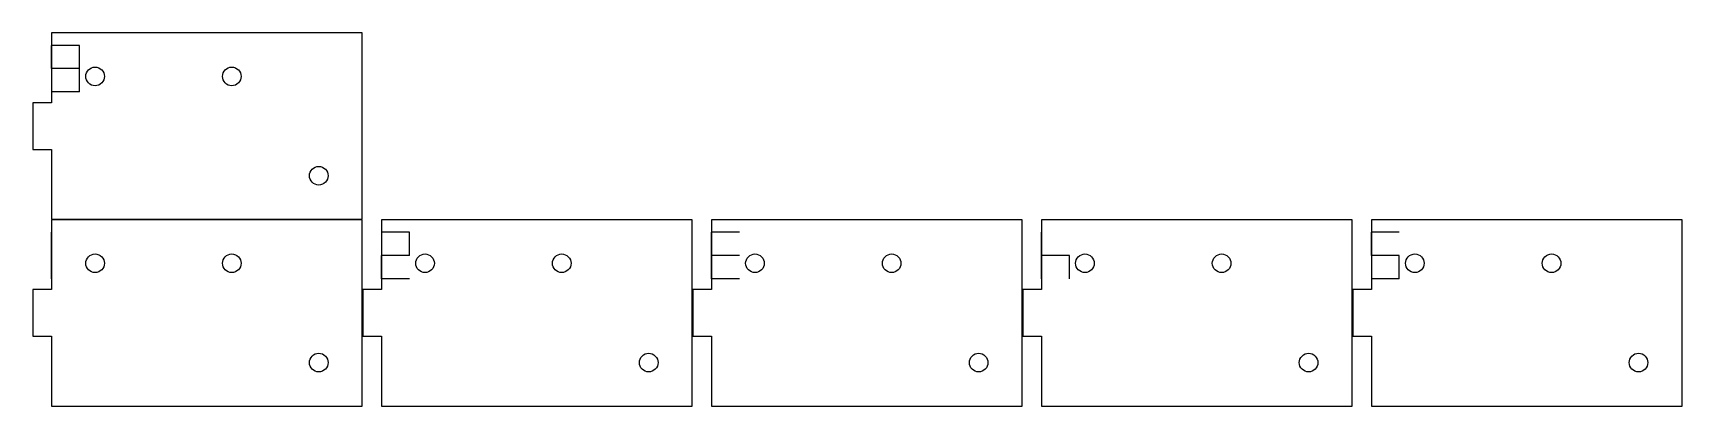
# Model space of a CAD drawing. Extents: x 0 to 531, y 0 to 120.
import ezdxf

# ---------------------------------------------------------------- set-up
doc = ezdxf.new("R2010")
doc.units = 0
doc.layers.add('CUT', color=1, linetype='Continuous')
doc.layers.add('ENGRAVE', color=5, linetype='Continuous')

msp = doc.modelspace()

# ---------------------------------------------------------------- linework, layer by layer
at = {"layer": 'CUT'}
for points in [[(6, 120.2), (6, 97.7), (0, 97.7), (0, 82.7), (6, 82.7), (6, 63.95), (6, 60.2), (99.75, 60.2), (106, 60.2), (106, 116.45), (106, 120.2), (12.25, 120.2)], [(19.41, 109.14), (20, 109.2), (20.59, 109.14), (21.15, 108.97), (21.67, 108.69), (22.12, 108.32), (22.49, 107.87), (22.77, 107.35), (22.94, 106.79), (23, 106.2), (22.94, 105.61), (22.77, 105.05), (22.49, 104.53), (22.12, 104.08), (21.67, 103.71), (21.15, 103.43), (20.59, 103.26), (20, 103.2), (19.41, 103.26), (18.85, 103.43), (18.33, 103.71), (17.88, 104.08), (17.51, 104.53), (17.23, 105.05), (17.06, 105.61), (17, 106.2), (17.06, 106.79), (17.23, 107.35), (17.51, 107.87), (17.88, 108.32), (18.33, 108.69), (18.85, 108.97)], [(63.41, 109.14), (64, 109.2), (64.59, 109.14), (65.15, 108.97), (65.67, 108.69), (66.12, 108.32), (66.49, 107.87), (66.77, 107.35), (66.94, 106.79), (67, 106.2), (66.94, 105.61), (66.77, 105.05), (66.49, 104.53), (66.12, 104.08), (65.67, 103.71), (65.15, 103.43), (64.59, 103.26), (64, 103.2), (63.41, 103.26), (62.85, 103.43), (62.33, 103.71), (61.88, 104.08), (61.51, 104.53), (61.23, 105.05), (61.06, 105.61), (61, 106.2), (61.06, 106.79), (61.23, 107.35), (61.51, 107.87), (61.88, 108.32), (62.33, 108.69), (62.85, 108.97)], [(91.41, 77.14), (92, 77.2), (92.59, 77.14), (93.15, 76.97), (93.67, 76.69), (94.12, 76.32), (94.49, 75.87), (94.77, 75.35), (94.94, 74.79), (95, 74.2), (94.94, 73.61), (94.77, 73.05), (94.49, 72.53), (94.12, 72.08), (93.67, 71.71), (93.15, 71.43), (92.59, 71.26), (92, 71.2), (91.41, 71.26), (90.85, 71.43), (90.33, 71.71), (89.88, 72.08), (89.51, 72.53), (89.23, 73.05), (89.06, 73.61), (89, 74.2), (89.06, 74.79), (89.23, 75.35), (89.51, 75.87), (89.88, 76.32), (90.33, 76.69), (90.85, 76.97)], [(6, 56.25), (6, 37.5), (0, 37.5), (0, 22.5), (6, 22.5), (6, 0), (12.25, 0), (106, 0), (106, 3.75), (106, 60), (99.75, 60), (6, 60)], [(112.2, 45.75), (112.2, 37.5), (106.2, 37.5), (106.2, 22.5), (112.2, 22.5), (112.2, 0), (135.95, 0), (212.2, 0), (212.2, 14.25), (212.2, 60), (188.45, 60), (112.2, 60)], [(218.4, 60), (218.4, 37.5), (212.4, 37.5), (212.4, 22.5), (218.4, 22.5), (218.4, 0), (259.65, 0), (318.4, 0), (318.4, 24.75), (318.4, 60), (277.15, 60)], [(324.6, 60), (324.6, 37.5), (318.6, 37.5), (318.6, 22.5), (324.6, 22.5), (324.6, 0), (383.35, 0), (424.6, 0), (424.6, 35.25), (424.6, 60), (365.85, 60)], [(430.8, 60), (430.8, 37.5), (424.8, 37.5), (424.8, 22.5), (430.8, 22.5), (430.8, 14.25), (430.8, 0), (507.05, 0), (530.8, 0), (530.8, 45.75), (530.8, 60), (454.55, 60)], [(19.41, 48.94), (20, 49), (20.59, 48.94), (21.15, 48.77), (21.67, 48.49), (22.12, 48.12), (22.49, 47.67), (22.77, 47.15), (22.94, 46.59), (23, 46), (22.94, 45.41), (22.77, 44.85), (22.49, 44.33), (22.12, 43.88), (21.67, 43.51), (21.15, 43.23), (20.59, 43.06), (20, 43), (19.41, 43.06), (18.85, 43.23), (18.33, 43.51), (17.88, 43.88), (17.51, 44.33), (17.23, 44.85), (17.06, 45.41), (17, 46), (17.06, 46.59), (17.23, 47.15), (17.51, 47.67), (17.88, 48.12), (18.33, 48.49), (18.85, 48.77)], [(63.41, 48.94), (64, 49), (64.59, 48.94), (65.15, 48.77), (65.67, 48.49), (66.12, 48.12), (66.49, 47.67), (66.77, 47.15), (66.94, 46.59), (67, 46), (66.94, 45.41), (66.77, 44.85), (66.49, 44.33), (66.12, 43.88), (65.67, 43.51), (65.15, 43.23), (64.59, 43.06), (64, 43), (63.41, 43.06), (62.85, 43.23), (62.33, 43.51), (61.88, 43.88), (61.51, 44.33), (61.23, 44.85), (61.06, 45.41), (61, 46), (61.06, 46.59), (61.23, 47.15), (61.51, 47.67), (61.88, 48.12), (62.33, 48.49), (62.85, 48.77)], [(125.61, 48.94), (126.2, 49), (126.79, 48.94), (127.35, 48.77), (127.87, 48.49), (128.32, 48.12), (128.69, 47.67), (128.97, 47.15), (129.14, 46.59), (129.2, 46), (129.14, 45.41), (128.97, 44.85), (128.69, 44.33), (128.32, 43.88), (127.87, 43.51), (127.35, 43.23), (126.79, 43.06), (126.2, 43), (125.61, 43.06), (125.05, 43.23), (124.53, 43.51), (124.08, 43.88), (123.71, 44.33), (123.43, 44.85), (123.26, 45.41), (123.2, 46), (123.26, 46.59), (123.43, 47.15), (123.71, 47.67), (124.08, 48.12), (124.53, 48.49), (125.05, 48.77)], [(169.61, 48.94), (170.2, 49), (170.79, 48.94), (171.35, 48.77), (171.87, 48.49), (172.32, 48.12), (172.69, 47.67), (172.97, 47.15), (173.14, 46.59), (173.2, 46), (173.14, 45.41), (172.97, 44.85), (172.69, 44.33), (172.32, 43.88), (171.87, 43.51), (171.35, 43.23), (170.79, 43.06), (170.2, 43), (169.61, 43.06), (169.05, 43.23), (168.53, 43.51), (168.08, 43.88), (167.71, 44.33), (167.43, 44.85), (167.26, 45.41), (167.2, 46), (167.26, 46.59), (167.43, 47.15), (167.71, 47.67), (168.08, 48.12), (168.53, 48.49), (169.05, 48.77)], [(231.81, 48.94), (232.4, 49), (232.99, 48.94), (233.55, 48.77), (234.07, 48.49), (234.52, 48.12), (234.89, 47.67), (235.17, 47.15), (235.34, 46.59), (235.4, 46), (235.34, 45.41), (235.17, 44.85), (234.89, 44.33), (234.52, 43.88), (234.07, 43.51), (233.55, 43.23), (232.99, 43.06), (232.4, 43), (231.81, 43.06), (231.25, 43.23), (230.73, 43.51), (230.28, 43.88), (229.91, 44.33), (229.63, 44.85), (229.46, 45.41), (229.4, 46), (229.46, 46.59), (229.63, 47.15), (229.91, 47.67), (230.28, 48.12), (230.73, 48.49), (231.25, 48.77)], [(275.81, 48.94), (276.4, 49), (276.99, 48.94), (277.55, 48.77), (278.07, 48.49), (278.52, 48.12), (278.89, 47.67), (279.17, 47.15), (279.34, 46.59), (279.4, 46), (279.34, 45.41), (279.17, 44.85), (278.89, 44.33), (278.52, 43.88), (278.07, 43.51), (277.55, 43.23), (276.99, 43.06), (276.4, 43), (275.81, 43.06), (275.25, 43.23), (274.73, 43.51), (274.28, 43.88), (273.91, 44.33), (273.63, 44.85), (273.46, 45.41), (273.4, 46), (273.46, 46.59), (273.63, 47.15), (273.91, 47.67), (274.28, 48.12), (274.73, 48.49), (275.25, 48.77)], [(338.01, 48.94), (338.6, 49), (339.19, 48.94), (339.75, 48.77), (340.27, 48.49), (340.72, 48.12), (341.09, 47.67), (341.37, 47.15), (341.54, 46.59), (341.6, 46), (341.54, 45.41), (341.37, 44.85), (341.09, 44.33), (340.72, 43.88), (340.27, 43.51), (339.75, 43.23), (339.19, 43.06), (338.6, 43), (338.01, 43.06), (337.45, 43.23), (336.93, 43.51), (336.48, 43.88), (336.11, 44.33), (335.83, 44.85), (335.66, 45.41), (335.6, 46), (335.66, 46.59), (335.83, 47.15), (336.11, 47.67), (336.48, 48.12), (336.93, 48.49), (337.45, 48.77)], [(382.01, 48.94), (382.6, 49), (383.19, 48.94), (383.75, 48.77), (384.27, 48.49), (384.72, 48.12), (385.09, 47.67), (385.37, 47.15), (385.54, 46.59), (385.6, 46), (385.54, 45.41), (385.37, 44.85), (385.09, 44.33), (384.72, 43.88), (384.27, 43.51), (383.75, 43.23), (383.19, 43.06), (382.6, 43), (382.01, 43.06), (381.45, 43.23), (380.93, 43.51), (380.48, 43.88), (380.11, 44.33), (379.83, 44.85), (379.66, 45.41), (379.6, 46), (379.66, 46.59), (379.83, 47.15), (380.11, 47.67), (380.48, 48.12), (380.93, 48.49), (381.45, 48.77)], [(444.21, 48.94), (444.8, 49), (445.39, 48.94), (445.95, 48.77), (446.47, 48.49), (446.92, 48.12), (447.29, 47.67), (447.57, 47.15), (447.74, 46.59), (447.8, 46), (447.74, 45.41), (447.57, 44.85), (447.29, 44.33), (446.92, 43.88), (446.47, 43.51), (445.95, 43.23), (445.39, 43.06), (444.8, 43), (444.21, 43.06), (443.65, 43.23), (443.13, 43.51), (442.68, 43.88), (442.31, 44.33), (442.03, 44.85), (441.86, 45.41), (441.8, 46), (441.86, 46.59), (442.03, 47.15), (442.31, 47.67), (442.68, 48.12), (443.13, 48.49), (443.65, 48.77)], [(488.21, 48.94), (488.8, 49), (489.39, 48.94), (489.95, 48.77), (490.47, 48.49), (490.92, 48.12), (491.29, 47.67), (491.57, 47.15), (491.74, 46.59), (491.8, 46), (491.74, 45.41), (491.57, 44.85), (491.29, 44.33), (490.92, 43.88), (490.47, 43.51), (489.95, 43.23), (489.39, 43.06), (488.8, 43), (488.21, 43.06), (487.65, 43.23), (487.13, 43.51), (486.68, 43.88), (486.31, 44.33), (486.03, 44.85), (485.86, 45.41), (485.8, 46), (485.86, 46.59), (486.03, 47.15), (486.31, 47.67), (486.68, 48.12), (487.13, 48.49), (487.65, 48.77)], [(91.41, 16.94), (92, 17), (92.59, 16.94), (93.15, 16.77), (93.67, 16.49), (94.12, 16.12), (94.49, 15.67), (94.77, 15.15), (94.94, 14.59), (95, 14), (94.94, 13.41), (94.77, 12.85), (94.49, 12.33), (94.12, 11.88), (93.67, 11.51), (93.15, 11.23), (92.59, 11.06), (92, 11), (91.41, 11.06), (90.85, 11.23), (90.33, 11.51), (89.88, 11.88), (89.51, 12.33), (89.23, 12.85), (89.06, 13.41), (89, 14), (89.06, 14.59), (89.23, 15.15), (89.51, 15.67), (89.88, 16.12), (90.33, 16.49), (90.85, 16.77)], [(197.61, 16.94), (198.2, 17), (198.79, 16.94), (199.35, 16.77), (199.87, 16.49), (200.32, 16.12), (200.69, 15.67), (200.97, 15.15), (201.14, 14.59), (201.2, 14), (201.14, 13.41), (200.97, 12.85), (200.69, 12.33), (200.32, 11.88), (199.87, 11.51), (199.35, 11.23), (198.79, 11.06), (198.2, 11), (197.61, 11.06), (197.05, 11.23), (196.53, 11.51), (196.08, 11.88), (195.71, 12.33), (195.43, 12.85), (195.26, 13.41), (195.2, 14), (195.26, 14.59), (195.43, 15.15), (195.71, 15.67), (196.08, 16.12), (196.53, 16.49), (197.05, 16.77)], [(303.81, 16.94), (304.4, 17), (304.99, 16.94), (305.55, 16.77), (306.07, 16.49), (306.52, 16.12), (306.89, 15.67), (307.17, 15.15), (307.34, 14.59), (307.4, 14), (307.34, 13.41), (307.17, 12.85), (306.89, 12.33), (306.52, 11.88), (306.07, 11.51), (305.55, 11.23), (304.99, 11.06), (304.4, 11), (303.81, 11.06), (303.25, 11.23), (302.73, 11.51), (302.28, 11.88), (301.91, 12.33), (301.63, 12.85), (301.46, 13.41), (301.4, 14), (301.46, 14.59), (301.63, 15.15), (301.91, 15.67), (302.28, 16.12), (302.73, 16.49), (303.25, 16.77)], [(410.01, 16.94), (410.6, 17), (411.19, 16.94), (411.75, 16.77), (412.27, 16.49), (412.72, 16.12), (413.09, 15.67), (413.37, 15.15), (413.54, 14.59), (413.6, 14), (413.54, 13.41), (413.37, 12.85), (413.09, 12.33), (412.72, 11.88), (412.27, 11.51), (411.75, 11.23), (411.19, 11.06), (410.6, 11), (410.01, 11.06), (409.45, 11.23), (408.93, 11.51), (408.48, 11.88), (408.11, 12.33), (407.83, 12.85), (407.66, 13.41), (407.6, 14), (407.66, 14.59), (407.83, 15.15), (408.11, 15.67), (408.48, 16.12), (408.93, 16.49), (409.45, 16.77)], [(516.21, 16.94), (516.8, 17), (517.39, 16.94), (517.95, 16.77), (518.47, 16.49), (518.92, 16.12), (519.29, 15.67), (519.57, 15.15), (519.74, 14.59), (519.8, 14), (519.74, 13.41), (519.57, 12.85), (519.29, 12.33), (518.92, 11.88), (518.47, 11.51), (517.95, 11.23), (517.39, 11.06), (516.8, 11), (516.21, 11.06), (515.65, 11.23), (515.13, 11.51), (514.68, 11.88), (514.31, 12.33), (514.03, 12.85), (513.86, 13.41), (513.8, 14), (513.86, 14.59), (514.03, 15.15), (514.31, 15.67), (514.68, 16.12), (515.13, 16.49), (515.65, 16.77)]]:
    msp.add_lwpolyline(points, close=True, dxfattribs=at)
at = {"layer": 'ENGRAVE'}
for points in [[(6, 108.7), (6, 116.2)], [(15, 116.2), (6, 116.2)], [(15, 108.7), (15, 116.2)], [(15, 108.7), (6, 108.7)], [(15, 101.2), (15, 108.7)], [(15, 101.2), (6, 101.2)], [(6, 48.5), (6, 56)], [(121.2, 56), (112.2, 56)], [(121.2, 48.5), (121.2, 56)], [(218.4, 48.5), (218.4, 56)], [(227.4, 56), (218.4, 56)], [(324.6, 48.5), (324.6, 56)], [(430.8, 48.5), (430.8, 56)], [(439.8, 56), (430.8, 56)], [(6, 41), (6, 48.5)], [(112.2, 41), (112.2, 48.5)], [(121.2, 48.5), (112.2, 48.5)], [(218.4, 41), (218.4, 48.5)], [(227.4, 48.5), (218.4, 48.5)], [(333.6, 48.5), (324.6, 48.5)], [(324.6, 41), (324.6, 48.5)], [(333.6, 41), (333.6, 48.5)], [(439.8, 48.5), (430.8, 48.5)], [(439.8, 41), (439.8, 48.5)], [(121.2, 41), (112.2, 41)], [(227.4, 41), (218.4, 41)], [(439.8, 41), (430.8, 41)]]:
    msp.add_lwpolyline(points, dxfattribs=at)

doc.saveas('drawing.dxf')
